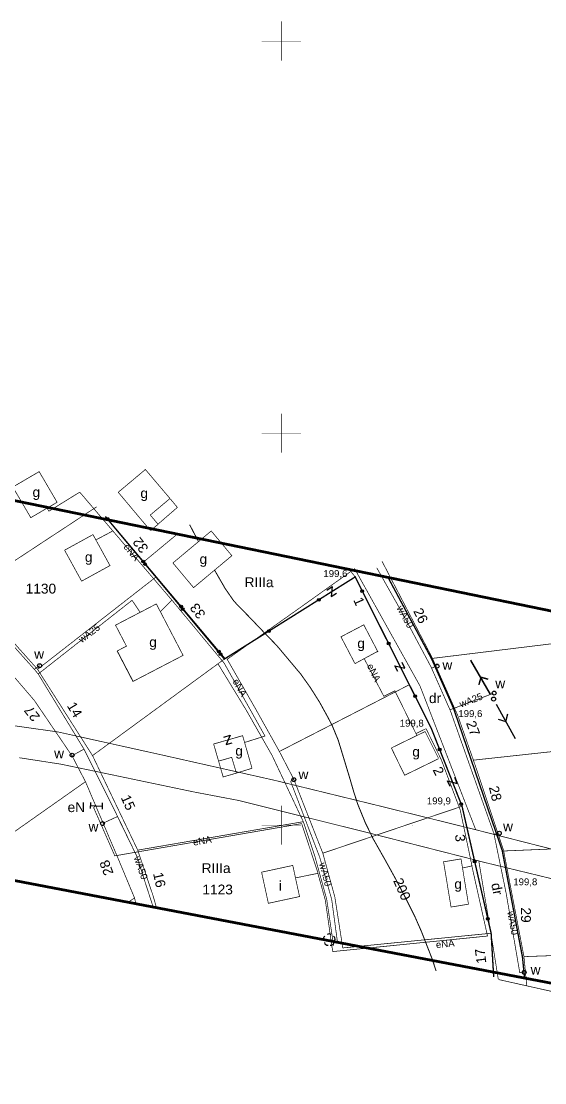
# Model space of a CAD drawing. Extents: x 7572697 to 7573818, y 5546684 to 5547005.
# Drawn here: x 7573516.8 to 7573583.6, y 5546767.2 to 5546902.5 of the extents above; entities that cross this region are included whole.
import ezdxf
from ezdxf.enums import TextEntityAlignment as Align

# ---------------------------------------------------------------- set-up
doc = ezdxf.new("R2010")
doc.units = 0
doc.header["$MEASUREMENT"] = 0
for name, pattern in [('1', [2, 1, -1]), ('2', [1, 0.5, -0.5]), ('901', [0])]:
    doc.linetypes.add(name, pattern=pattern)
doc.styles.add('STYL_ARIAL', font='Arial', dxfattribs={"oblique": 0.1})

# ---------------------------------------------------------------- blocks, each defined once
blk = doc.blocks.new('688')
at = {"color": 0}
for p, q in [((-0.75, 0.4), (-0.75, -0.4)), ((-0.75, 0), (0.75, 0)), ((0.75, 0.4), (0.75, -0.4))]:
    blk.add_line(p, q, dxfattribs=at)
blk = doc.blocks.new('516')
at = {"color": 0}
for p, q in [((0.75, 0), (5.75, 0)), ((3.25, 0), (2.55, 0.7)), ((2.55, -0.7), (3.25, 0))]:
    blk.add_line(p, q, dxfattribs=at)
blk = doc.blocks.new('510')
at = {"color": 0}
blk.add_circle((0, 0), 0.25, dxfattribs=at)
blk.add_circle((0, 0), 0.25, dxfattribs=at)
blk = doc.blocks.new('926')
at = {"color": 0}
for centre, radius, start, end in [((-0.35, 0.1), 0.4, 119.84816, 203.51949), ((0, 0.35), 0.4, 50.114, 129.886), ((0.35, 0.1), 0.4, 336.88451, 60.15184), ((-0.2, -0.3), 0.4, 187.477, 278.47884), ((0.2, -0.275), 0.425, 262.64593, 349.62892)]:
    blk.add_arc(centre, radius, start, end, dxfattribs=at)
blk = doc.blocks.new('991')
at = {"color": 0}
for p, q in [((-0.4, 0.5), (0.4, 0.5)), ((0.4, 0.5), (-0.4, -0.5)), ((-0.4, -0.5), (0.4, -0.5))]:
    blk.add_line(p, q, dxfattribs=at)
blk = doc.blocks.new('202')
at = {"color": 0}
blk.add_circle((0, 0), 0.25, dxfattribs=at)
blk.add_circle((0, 0), 0.25, dxfattribs=at)

msp = doc.modelspace()

# ---------------------------------------------------------------- linework, layer by layer
at = {"color": 1}
for points, const_width in [([(7573550, 5546897.5), (7573550, 5546902.5)], 0.065), ([(7573550, 5546897.5), (7573550, 5546902.5)], 0.065), ([(7573550, 5546897.5), (7573550, 5546902.5)], 0.065), ([(7573550, 5546897.5), (7573550, 5546902.5)], 0.065), ([(7573547.5, 5546900), (7573552.5, 5546900)], 0.065), ([(7573547.5, 5546900), (7573552.5, 5546900)], 0.065), ([(7573547.5, 5546900), (7573552.5, 5546900)], 0.065), ([(7573547.5, 5546900), (7573552.5, 5546900)], 0.065), ([(7573550, 5546847.5), (7573550, 5546852.5)], 0.065), ([(7573550, 5546847.5), (7573550, 5546852.5)], 0.065), ([(7573550, 5546847.5), (7573550, 5546852.5)], 0.065), ([(7573547.5, 5546850), (7573552.5, 5546850)], 0.065), ([(7573547.5, 5546850), (7573552.5, 5546850)], 0.065), ([(7573547.5, 5546850), (7573552.5, 5546850)], 0.065), ([(7573520.11, 5546840.43), (7573520.361, 5546840.0476), (7573524.2896, 5546842.4742)], 0.09), ([(7573524.2896, 5546842.4742), (7573536.0378, 5546828.712), (7573542.7142, 5546820.6577)], 0.09), ([(7573526.38, 5546836.4), (7573528.4522, 5546837.4958)], 0.09), ([(7573534.56, 5546827.24), (7573536.0378, 5546828.712)], 0.09), ([(7573560.6018, 5546821.1778), (7573563.0782, 5546816.4315), (7573564.4814, 5546817.1331), (7573567.288, 5546811.4375)], 0.09), ([(7573545.31, 5546810.55), (7573547.9146, 5546811.3714), (7573542.7142, 5546820.6577)], 0.09), ([(7573567.1641, 5546811.6851), (7573568.4183, 5546812.2956)], 0.09), ([(7573568.4515, 5546812.3204), (7573570.375, 5546808.3998)], 0.09), ([(7573570.3666, 5546808.4329), (7573572.8101, 5546801.953), (7573574.3125, 5546794.813), (7573573.0743, 5546794.5321)], 0.09), ([(7573551.85, 5546793.29), (7573554.6833, 5546793.8636), (7573552.5948, 5546800.2029), (7573528.7641, 5546796.0923), (7573526.0649, 5546802.2336), (7573526.3125, 5546802.4813)], 0.09), ([(7573550, 5546797.5), (7573550, 5546802.5)], 0.065), ([(7573550, 5546797.5), (7573550, 5546802.5)], 0.065), ([(7573550, 5546797.5), (7573550, 5546802.5)], 0.065), ([(7573547.5, 5546800), (7573552.5, 5546800)], 0.065), ([(7573547.5, 5546800), (7573552.5, 5546800)], 0.065), ([(7573547.5, 5546800), (7573552.5, 5546800)], 0.065), ([(7573566.6854, 5546800.0215), (7573566.7267, 5546800.0009)], 0.065), ([(7573554.6585, 5546793.8636), (7573555.6078, 5546790.438), (7573556.4745, 5546784.3296)], 0.09), ([(7573574.2794, 5546794.8792), (7573576.2936, 5546785.865), (7573556.5653, 5546783.8839), (7573556.4827, 5546784.3791)], 0.09)]:
    msp.add_lwpolyline(points, dxfattribs=dict(at, const_width=const_width))
at = {"color": 6, "const_width": 0.35}
for points in [[(7573792.5736, 5546784.4967), (7573422.4326, 5546860.6425)], [(7573349.4716, 5546824.7787), (7573649.9357, 5546767.3274), (7573817.4093, 5546770.1055), (7573792.5736, 5546784.4967)]]:
    msp.add_lwpolyline(points, dxfattribs=at)
at = {"color": 0}
for points, const_width in [([(7573533.252, 5546837.632), (7573529.199, 5546842.456), (7573532.6872, 5546845.3868)], 0.09), ([(7573532.6372, 5546845.3906), (7573535.7791, 5546841.6864)], 0.09), ([(7573518.036, 5546839.214), (7573521.403, 5546841.185), (7573519.1147, 5546845.094), (7573515.7579, 5546843.129), (7573518.0497, 5546839.2139)], 0.09), ([(7573533.271, 5546837.5713), (7573533.2915, 5546837.547), (7573534.2787, 5546838.3764), (7573533.2876, 5546839.556), (7573535.7887, 5546841.6573)], 0.09), ([(7573541.071, 5546837.535), (7573536.175, 5546833.446), (7573538.8074, 5546830.2941), (7573543.6891, 5546834.3712), (7573541.0513, 5546837.5295)], 0.09), ([(7573522.361, 5546835.066), (7573524.529, 5546831.123), (7573528.1468, 5546833.1122), (7573525.9765, 5546837.0594), (7573522.3586, 5546835.0702)], 0.09), ([(7573574.787, 5546799.423), (7573567.684, 5546817.7563), (7573559.3469, 5546832.7052), (7573552.1325, 5546827.5627), (7573543.0732, 5546821.1448)], 0.09), ([(7573558.4395, 5546832.282), (7573558.4387, 5546832.2831), (7573558.4379, 5546832.2843), (7573558.4372, 5546832.2855), (7573558.4365, 5546832.2867), (7573558.4359, 5546832.2879), (7573558.4353, 5546832.2892), (7573558.4347, 5546832.2905), (7573558.4342, 5546832.2918), (7573558.4337, 5546832.2931), (7573558.4333, 5546832.2944), (7573558.433, 5546832.2958), (7573558.4326, 5546832.2971), (7573558.4324, 5546832.2985), (7573558.4322, 5546832.2999), (7573558.432, 5546832.3013), (7573558.4319, 5546832.3027), (7573558.4318, 5546832.304), (7573558.4317, 5546832.3054), (7573558.4318, 5546832.3068), (7573558.4318, 5546832.3082), (7573558.4319, 5546832.3096), (7573558.4321, 5546832.311), (7573558.4323, 5546832.3124), (7573558.4326, 5546832.3138), (7573558.4329, 5546832.3151), (7573558.4333, 5546832.3165), (7573558.4337, 5546832.3178), (7573558.4341, 5546832.3191), (7573558.4346, 5546832.3204), (7573558.4351, 5546832.3217), (7573558.4357, 5546832.323), (7573558.4364, 5546832.3242), (7573558.437, 5546832.3255), (7573558.4377, 5546832.3267), (7573558.4385, 5546832.3278), (7573558.4393, 5546832.329), (7573558.4401, 5546832.3301), (7573558.441, 5546832.3312), (7573558.4419, 5546832.3322), (7573558.4429, 5546832.3333), (7573558.4438, 5546832.3343), (7573558.4449, 5546832.3352), (7573558.4459, 5546832.3361), (7573558.447, 5546832.337), (7573558.4481, 5546832.3379), (7573558.4492, 5546832.3387), (7573558.4504, 5546832.3394), (7573558.4516, 5546832.3402), (7573558.4528, 5546832.3408), (7573558.4541, 5546832.3415), (7573558.4553, 5546832.3421), (7573558.4566, 5546832.3426), (7573558.4579, 5546832.3431), (7573558.4592, 5546832.3436), (7573558.4606, 5546832.344), (7573558.4619, 5546832.3444), (7573558.4633, 5546832.3447), (7573558.4646, 5546832.345), (7573558.466, 5546832.3452), (7573558.4674, 5546832.3454), (7573558.4688, 5546832.3455), (7573558.4702, 5546832.3456), (7573558.4716, 5546832.3456), (7573558.473, 5546832.3456), (7573558.4744, 5546832.3455), (7573558.4758, 5546832.3454), (7573558.4772, 5546832.3452), (7573558.4785, 5546832.345), (7573558.4799, 5546832.3448), (7573558.4813, 5546832.3444), (7573558.4826, 5546832.3441), (7573558.484, 5546832.3437), (7573558.4853, 5546832.3432), (7573558.4866, 5546832.3427), (7573558.4879, 5546832.3422), (7573558.4891, 5546832.3416), (7573558.4904, 5546832.341), (7573558.4916, 5546832.3403), (7573558.4928, 5546832.3396), (7573558.494, 5546832.3388), (7573558.4951, 5546832.338), (7573558.4962, 5546832.3372), (7573558.4973, 5546832.3363), (7573558.4984, 5546832.3354), (7573558.4994, 5546832.3345), (7573558.5004, 5546832.3335), (7573558.5014, 5546832.3325), (7573558.5023, 5546832.3314), (7573558.5032, 5546832.3303), (7573558.504, 5546832.3292), (7573558.5048, 5546832.3281), (7573558.5056, 5546832.3269), (7573558.5063, 5546832.3257), (7573558.507, 5546832.3245), (7573558.5076, 5546832.3233), (7573558.5082, 5546832.322), (7573558.5088, 5546832.3207), (7573558.5093, 5546832.3194), (7573558.5097, 5546832.3181), (7573558.5102, 5546832.3168), (7573558.5105, 5546832.3154), (7573558.5108, 5546832.3141), (7573558.5111, 5546832.3127), (7573558.5113, 5546832.3113), (7573558.5115, 5546832.3099), (7573558.5116, 5546832.3085), (7573558.5117, 5546832.3071), (7573558.5117, 5546832.3057), (7573558.5117, 5546832.3043), (7573558.5117, 5546832.303), (7573558.5115, 5546832.3016), (7573558.5114, 5546832.3002), (7573558.5112, 5546832.2988), (7573558.5109, 5546832.2974), (7573558.5106, 5546832.2961), (7573558.5102, 5546832.2947), (7573558.5098, 5546832.2934), (7573558.5094, 5546832.2921), (7573558.5089, 5546832.2908), (7573558.5083, 5546832.2895), (7573558.5078, 5546832.2882), (7573558.5071, 5546832.2869), (7573558.5065, 5546832.2857), (7573558.5057, 5546832.2845), (7573558.505, 5546832.2834), (7573558.5042, 5546832.2822), (7573558.5034, 5546832.2811), (7573558.5025, 5546832.28), (7573558.5016, 5546832.2789), (7573558.5006, 5546832.2779), (7573558.4996, 5546832.2769), (7573558.4986, 5546832.276), (7573558.4976, 5546832.275), (7573558.4965, 5546832.2742), (7573558.4954, 5546832.2733), (7573558.4942, 5546832.2725), (7573558.4931, 5546832.2718), (7573558.4919, 5546832.271), (7573558.4907, 5546832.2703), (7573558.4894, 5546832.2697), (7573558.4882, 5546832.2691), (7573558.4869, 5546832.2686), (7573558.4856, 5546832.2681), (7573558.4842, 5546832.2676), (7573558.4829, 5546832.2672), (7573558.4816, 5546832.2668), (7573558.4802, 5546832.2665), (7573558.4788, 5546832.2662), (7573558.4775, 5546832.266), (7573558.4761, 5546832.2658), (7573558.4747, 5546832.2657), (7573558.4733, 5546832.2656), (7573558.4719, 5546832.2656), (7573558.4705, 5546832.2656), (7573558.4691, 5546832.2657), (7573558.4677, 5546832.2658), (7573558.4663, 5546832.266), (7573558.4649, 5546832.2662), (7573558.4636, 5546832.2664), (7573558.4622, 5546832.2667), (7573558.4609, 5546832.2671), (7573558.4595, 5546832.2675), (7573558.4582, 5546832.268), (7573558.4569, 5546832.2684), (7573558.4556, 5546832.269), (7573558.4543, 5546832.2696), (7573558.4531, 5546832.2702), (7573558.4519, 5546832.2709), (7573558.4507, 5546832.2716), (7573558.4495, 5546832.2723), (7573558.4484, 5546832.2731), (7573558.4472, 5546832.274), (7573558.4461, 5546832.2749), (7573558.4451, 5546832.2758), (7573558.4441, 5546832.2767), (7573558.4431, 5546832.2777), (7573558.4421, 5546832.2787), (7573558.4412, 5546832.2798), (7573558.4395, 5546832.282)], 0.175), ([(7573531.1, 5546818.342), (7573529.078, 5546822.228), (7573530.2462, 5546822.8358), (7573528.8532, 5546825.513), (7573534.0552, 5546828.2198), (7573537.4699, 5546821.6571), (7573531.0754, 5546818.3299), (7573529.0478, 5546822.2266)], 0.09), ([(7573559.39, 5546820.609), (7573557.602, 5546824.027), (7573560.5151, 5546825.5509), (7573562.3393, 5546822.0636)], 0.09), ([(7573559.39, 5546820.609), (7573562.351, 5546822.206)], 0.09), ([(7573576.6574, 5546816.6766), (7573574.1769, 5546821.0092)], 0.09), ([(7573545.752, 5546814.301), (7573541.9389, 5546820.5558)], 0.09), ([(7573576.3598, 5546818.5948), (7573575.4007, 5546818.8594), (7573575.1692, 5546817.8672)], 0.09), ([(7573566.23, 5546817.868), (7573549.751, 5546809.404)], 0.09), ([(7573566.2328, 5546817.8738), (7573566.332, 5546817.9234)], 0.09), ([(7573571.8671, 5546814.3167), (7573571.8663, 5546814.3179), (7573571.8655, 5546814.319), (7573571.8648, 5546814.3202), (7573571.8641, 5546814.3215), (7573571.8635, 5546814.3227), (7573571.8629, 5546814.324), (7573571.8623, 5546814.3252), (7573571.8618, 5546814.3265), (7573571.8614, 5546814.3279), (7573571.8609, 5546814.3292), (7573571.8606, 5546814.3305), (7573571.8603, 5546814.3319), (7573571.86, 5546814.3333), (7573571.8598, 5546814.3347), (7573571.8596, 5546814.336), (7573571.8595, 5546814.3374), (7573571.8594, 5546814.3388), (7573571.8594, 5546814.3402), (7573571.8594, 5546814.3416), (7573571.8594, 5546814.343), (7573571.8596, 5546814.3444), (7573571.8597, 5546814.3458), (7573571.8599, 5546814.3472), (7573571.8602, 5546814.3485), (7573571.8605, 5546814.3499), (7573571.8609, 5546814.3512), (7573571.8613, 5546814.3526), (7573571.8617, 5546814.3539), (7573571.8622, 5546814.3552), (7573571.8628, 5546814.3565), (7573571.8633, 5546814.3578), (7573571.864, 5546814.359), (7573571.8646, 5546814.3602), (7573571.8654, 5546814.3614), (7573571.8661, 5546814.3626), (7573571.8669, 5546814.3638), (7573571.8677, 5546814.3649), (7573571.8686, 5546814.366), (7573571.8695, 5546814.367), (7573571.8705, 5546814.368), (7573571.8715, 5546814.369), (7573571.8725, 5546814.37), (7573571.8735, 5546814.3709), (7573571.8746, 5546814.3718), (7573571.8757, 5546814.3726), (7573571.8769, 5546814.3734), (7573571.878, 5546814.3742), (7573571.8792, 5546814.3749), (7573571.8804, 5546814.3756), (7573571.8817, 5546814.3763), (7573571.8829, 5546814.3769), (7573571.8842, 5546814.3774), (7573571.8855, 5546814.3779), (7573571.8869, 5546814.3784), (7573571.8882, 5546814.3788), (7573571.8895, 5546814.3791), (7573571.8909, 5546814.3795), (7573571.8923, 5546814.3797), (7573571.8936, 5546814.38), (7573571.895, 5546814.3801), (7573571.8964, 5546814.3803), (7573571.8978, 5546814.3803), (7573571.8992, 5546814.3804), (7573571.9006, 5546814.3804), (7573571.902, 5546814.3803), (7573571.9034, 5546814.3802), (7573571.9048, 5546814.38), (7573571.9062, 5546814.3798), (7573571.9075, 5546814.3795), (7573571.9089, 5546814.3792), (7573571.9102, 5546814.3789), (7573571.9116, 5546814.3785), (7573571.9129, 5546814.378), (7573571.9142, 5546814.3775), (7573571.9155, 5546814.377), (7573571.9168, 5546814.3764), (7573571.918, 5546814.3758), (7573571.9192, 5546814.3751), (7573571.9204, 5546814.3744), (7573571.9216, 5546814.3736), (7573571.9227, 5546814.3728), (7573571.9239, 5546814.372), (7573571.925, 5546814.3711), (7573571.926, 5546814.3702), (7573571.927, 5546814.3693), (7573571.928, 5546814.3683), (7573571.929, 5546814.3672), (7573571.9299, 5546814.3662), (7573571.9308, 5546814.3651), (7573571.9316, 5546814.364), (7573571.9324, 5546814.3629), (7573571.9332, 5546814.3617), (7573571.9339, 5546814.3605), (7573571.9346, 5546814.3593), (7573571.9352, 5546814.358), (7573571.9358, 5546814.3568), (7573571.9364, 5546814.3555), (7573571.9369, 5546814.3542), (7573571.9374, 5546814.3529), (7573571.9378, 5546814.3515), (7573571.9381, 5546814.3502), (7573571.9385, 5546814.3488), (7573571.9387, 5546814.3475), (7573571.9389, 5546814.3461), (7573571.9391, 5546814.3447), (7573571.9392, 5546814.3433), (7573571.9393, 5546814.3419), (7573571.9394, 5546814.3405), (7573571.9393, 5546814.3391), (7573571.9393, 5546814.3377), (7573571.9392, 5546814.3363), (7573571.939, 5546814.335), (7573571.9388, 5546814.3336), (7573571.9385, 5546814.3322), (7573571.9382, 5546814.3308), (7573571.9378, 5546814.3295), (7573571.9374, 5546814.3282), (7573571.937, 5546814.3268), (7573571.9365, 5546814.3255), (7573571.936, 5546814.3242), (7573571.9354, 5546814.323), (7573571.9347, 5546814.3217), (7573571.9341, 5546814.3205), (7573571.9334, 5546814.3193), (7573571.9326, 5546814.3181), (7573571.9318, 5546814.317), (7573571.931, 5546814.3159), (7573571.9301, 5546814.3148), (7573571.9292, 5546814.3137), (7573571.9282, 5546814.3127), (7573571.9273, 5546814.3117), (7573571.9262, 5546814.3107), (7573571.9252, 5546814.3098), (7573571.9241, 5546814.3089), (7573571.923, 5546814.3081), (7573571.9219, 5546814.3073), (7573571.9207, 5546814.3065), (7573571.9195, 5546814.3058), (7573571.9183, 5546814.3051), (7573571.917, 5546814.3045), (7573571.9158, 5546814.3039), (7573571.9145, 5546814.3033), (7573571.9132, 5546814.3028), (7573571.9119, 5546814.3024), (7573571.9105, 5546814.302), (7573571.9092, 5546814.3016), (7573571.9078, 5546814.3013), (7573571.9065, 5546814.301), (7573571.9051, 5546814.3008), (7573571.9037, 5546814.3006), (7573571.9023, 5546814.3005), (7573571.9009, 5546814.3004), (7573571.8995, 5546814.3004), (7573571.8981, 5546814.3004), (7573571.8967, 5546814.3005), (7573571.8953, 5546814.3006), (7573571.8939, 5546814.3007), (7573571.8926, 5546814.301), (7573571.8912, 5546814.3012), (7573571.8898, 5546814.3015), (7573571.8885, 5546814.3019), (7573571.8871, 5546814.3023), (7573571.8858, 5546814.3027), (7573571.8845, 5546814.3032), (7573571.8832, 5546814.3038), (7573571.882, 5546814.3044), (7573571.8807, 5546814.305), (7573571.8795, 5546814.3057), (7573571.8783, 5546814.3064), (7573571.8771, 5546814.3071), (7573571.876, 5546814.3079), (7573571.8749, 5546814.3088), (7573571.8738, 5546814.3096), (7573571.8727, 5546814.3105), (7573571.8717, 5546814.3115), (7573571.8707, 5546814.3125), (7573571.8697, 5546814.3135), (7573571.8688, 5546814.3145), (7573571.8671, 5546814.3167)], 0.175), ([(7573626.6955, 5546786.257), (7573613.9629, 5546789.4556), (7573599.9715, 5546793.0381), (7573587.0491, 5546796.2986), (7573577.6967, 5546798.68), (7573574.787, 5546799.423), (7573562.4341, 5546802.4771), (7573549.1691, 5546805.717), (7573534.5338, 5546809.0106), (7573521.5412, 5546811.8873), (7573509.795, 5546813.5588)], 0.09), ([(7573568.4936, 5546812.8615), (7573568.4928, 5546812.8627), (7573568.4921, 5546812.8638), (7573568.4914, 5546812.865), (7573568.4907, 5546812.8662), (7573568.49, 5546812.8675), (7573568.4894, 5546812.8688), (7573568.4889, 5546812.87), (7573568.4884, 5546812.8713), (7573568.4879, 5546812.8727), (7573568.4875, 5546812.874), (7573568.4871, 5546812.8753), (7573568.4868, 5546812.8767), (7573568.4866, 5546812.8781), (7573568.4863, 5546812.8794), (7573568.4862, 5546812.8808), (7573568.486, 5546812.8822), (7573568.4859, 5546812.8836), (7573568.4859, 5546812.885), (7573568.4859, 5546812.8864), (7573568.486, 5546812.8878), (7573568.4861, 5546812.8892), (7573568.4863, 5546812.8906), (7573568.4865, 5546812.892), (7573568.4868, 5546812.8933), (7573568.4871, 5546812.8947), (7573568.4874, 5546812.896), (7573568.4878, 5546812.8974), (7573568.4883, 5546812.8987), (7573568.4888, 5546812.9), (7573568.4893, 5546812.9013), (7573568.4899, 5546812.9026), (7573568.4905, 5546812.9038), (7573568.4912, 5546812.905), (7573568.4919, 5546812.9062), (7573568.4927, 5546812.9074), (7573568.4935, 5546812.9085), (7573568.4943, 5546812.9097), (7573568.4952, 5546812.9108), (7573568.4961, 5546812.9118), (7573568.497, 5546812.9128), (7573568.498, 5546812.9138), (7573568.499, 5546812.9148), (7573568.5001, 5546812.9157), (7573568.5012, 5546812.9166), (7573568.5023, 5546812.9174), (7573568.5034, 5546812.9182), (7573568.5046, 5546812.919), (7573568.5058, 5546812.9197), (7573568.507, 5546812.9204), (7573568.5082, 5546812.921), (7573568.5095, 5546812.9216), (7573568.5108, 5546812.9222), (7573568.5121, 5546812.9227), (7573568.5134, 5546812.9232), (7573568.5147, 5546812.9236), (7573568.5161, 5546812.9239), (7573568.5175, 5546812.9243), (7573568.5188, 5546812.9245), (7573568.5202, 5546812.9248), (7573568.5216, 5546812.9249), (7573568.523, 5546812.9251), (7573568.5244, 5546812.9251), (7573568.5258, 5546812.9252), (7573568.5272, 5546812.9251), (7573568.5286, 5546812.9251), (7573568.5299, 5546812.925), (7573568.5313, 5546812.9248), (7573568.5327, 5546812.9246), (7573568.5341, 5546812.9243), (7573568.5354, 5546812.924), (7573568.5368, 5546812.9237), (7573568.5381, 5546812.9233), (7573568.5395, 5546812.9228), (7573568.5408, 5546812.9223), (7573568.542, 5546812.9218), (7573568.5433, 5546812.9212), (7573568.5446, 5546812.9206), (7573568.5458, 5546812.9199), (7573568.547, 5546812.9192), (7573568.5482, 5546812.9184), (7573568.5493, 5546812.9176), (7573568.5504, 5546812.9168), (7573568.5515, 5546812.9159), (7573568.5526, 5546812.915), (7573568.5536, 5546812.914), (7573568.5546, 5546812.9131), (7573568.5555, 5546812.912), (7573568.5565, 5546812.911), (7573568.5573, 5546812.9099), (7573568.5582, 5546812.9088), (7573568.559, 5546812.9077), (7573568.5598, 5546812.9065), (7573568.5605, 5546812.9053), (7573568.5612, 5546812.9041), (7573568.5618, 5546812.9028), (7573568.5624, 5546812.9016), (7573568.5629, 5546812.9003), (7573568.5635, 5546812.899), (7573568.5639, 5546812.8977), (7573568.5643, 5546812.8963), (7573568.5647, 5546812.895), (7573568.565, 5546812.8936), (7573568.5653, 5546812.8923), (7573568.5655, 5546812.8909), (7573568.5657, 5546812.8895), (7573568.5658, 5546812.8881), (7573568.5659, 5546812.8867), (7573568.5659, 5546812.8853), (7573568.5659, 5546812.8839), (7573568.5658, 5546812.8825), (7573568.5657, 5546812.8811), (7573568.5655, 5546812.8797), (7573568.5653, 5546812.8784), (7573568.5651, 5546812.877), (7573568.5648, 5546812.8756), (7573568.5644, 5546812.8743), (7573568.564, 5546812.8729), (7573568.5636, 5546812.8716), (7573568.5631, 5546812.8703), (7573568.5625, 5546812.869), (7573568.5619, 5546812.8678), (7573568.5613, 5546812.8665), (7573568.5606, 5546812.8653), (7573568.5599, 5546812.8641), (7573568.5592, 5546812.8629), (7573568.5584, 5546812.8618), (7573568.5575, 5546812.8607), (7573568.5567, 5546812.8596), (7573568.5557, 5546812.8585), (7573568.5548, 5546812.8575), (7573568.5538, 5546812.8565), (7573568.5528, 5546812.8555), (7573568.5517, 5546812.8546), (7573568.5507, 5546812.8537), (7573568.5496, 5546812.8529), (7573568.5484, 5546812.8521), (7573568.5472, 5546812.8513), (7573568.546, 5546812.8506), (7573568.5448, 5546812.8499), (7573568.5436, 5546812.8493), (7573568.5423, 5546812.8487), (7573568.541, 5546812.8481), (7573568.5397, 5546812.8476), (7573568.5384, 5546812.8472), (7573568.5371, 5546812.8468), (7573568.5357, 5546812.8464), (7573568.5344, 5546812.8461), (7573568.533, 5546812.8458), (7573568.5316, 5546812.8456), (7573568.5303, 5546812.8454), (7573568.5289, 5546812.8453), (7573568.5275, 5546812.8452), (7573568.5261, 5546812.8452), (7573568.5247, 5546812.8452), (7573568.5233, 5546812.8452), (7573568.5219, 5546812.8454), (7573568.5205, 5546812.8455), (7573568.5191, 5546812.8457), (7573568.5177, 5546812.846), (7573568.5164, 5546812.8463), (7573568.515, 5546812.8467), (7573568.5137, 5546812.8471), (7573568.5124, 5546812.8475), (7573568.5111, 5546812.848), (7573568.5098, 5546812.8486), (7573568.5085, 5546812.8491), (7573568.5073, 5546812.8498), (7573568.506, 5546812.8504), (7573568.5048, 5546812.8512), (7573568.5037, 5546812.8519), (7573568.5025, 5546812.8527), (7573568.5014, 5546812.8535), (7573568.5003, 5546812.8544), (7573568.4993, 5546812.8553), (7573568.4982, 5546812.8563), (7573568.4972, 5546812.8573), (7573568.4963, 5546812.8583), (7573568.4954, 5546812.8593), (7573568.4936, 5546812.8615)], 0.175), ([(7573568.3339, 5546811.9489), (7573564.0192, 5546809.8443)], 0.09), ([(7573568.3339, 5546811.949), (7573570.057, 5546808.501)], 0.09), ([(7573545.063, 5546811.418), (7573541.367, 5546810.3546), (7573541.995, 5546808.1719), (7573543.6727, 5546808.6546), (7573544.2661, 5546806.6539)], 0.09), ([(7573546.259, 5546807.261), (7573545.063, 5546811.418), (7573541.367, 5546810.3546)], 0.09), ([(7573564.027, 5546809.85), (7573565.724, 5546806.371), (7573570.0301, 5546808.4714)], 0.09), ([(7573564.0356, 5546809.8938), (7573565.7278, 5546806.3444)], 0.065), ([(7573516.5679, 5546808.6061), (7573521.8631, 5546807.7889), (7573528.4048, 5546806.4269), (7573538.8509, 5546804.2395), (7573544.5589, 5546803.154), (7573561.2743, 5546798.9855), (7573575.1749, 5546795.4484)], 0.09), ([(7573544.253, 5546806.6374), (7573546.259, 5546807.261)], 0.09), ([(7573555.287, 5546796.431), (7573572.9794, 5546802.3946)], 0.09), ([(7573570.679, 5546795.39), (7573571.638, 5546789.562), (7573573.8637, 5546789.9283), (7573572.9141, 5546795.699), (7573570.6393, 5546795.3247)], 0.09), ([(7573577.6761, 5546780.2973), (7573576.7268, 5546786.2199), (7573575.1791, 5546795.432), (7573612.5184, 5546786.3768), (7573618.8331, 5546784.8373), (7573626.6955, 5546783.0419)], 0.09), ([(7573547.4831, 5546794.0069), (7573548.343, 5546790.0382), (7573552.3186, 5546790.8996), (7573551.4587, 5546794.8683), (7573547.49, 5546794.0084)], 0.09), ([(7573531.2707, 5546790.7393), (7573531.4691, 5546789.9125)], 0.09), ([(7573533.633, 5546791.034), (7573534.0687, 5546789.5024)], 0.09), ([(7573557.834, 5546784.346), (7573576.7268, 5546786.2199)], 0.09), ([(7573580.941, 5546783.238), (7573602.325, 5546784.01)], 0.065), ([(7573577.7689, 5546780.3029), (7573624.4679, 5546769.8519)], 0.09)]:
    msp.add_lwpolyline(points, dxfattribs=dict(at, const_width=const_width))
at = {"color": 3}
for points, const_width in [([(7573499.39, 5546841.733), (7573508.613, 5546831.415), (7573518.909, 5546819.881)], 0.09), ([(7573497.578, 5546839.957), (7573507.951, 5546828.23), (7573518.5, 5546815.911), (7573523.327, 5546808.81), (7573525.02, 5546805.55), (7573529.06, 5546796.051), (7573531.275, 5546790.727)], 0.09), ([(7573526.44, 5546840.606), (7573510.0375, 5546829.8193)], 0.09), ([(7573532.392, 5546833.535), (7573536.7336, 5546837.1284)], 0.09), ([(7573562.8388, 5546833.6586), (7573569.2773, 5546821.2768)], 0.09), ([(7573559.413, 5546831.661), (7573558.6702, 5546832.6155)], 0.09), ([(7573518.909, 5546819.881), (7573533.9711, 5546831.6244)], 0.09), ([(7573525.02, 5546805.55), (7573523.327, 5546808.81), (7573518.5, 5546815.911), (7573507.951, 5546828.23)], 0.09), ([(7573591.6635, 5546824.0173), (7573569.296, 5546821.277)], 0.09), ([(7573525.92, 5546808.876), (7573542.8034, 5546821.2384)], 0.09), ([(7573556.821, 5546790.854), (7573555.287, 5546796.431), (7573551.588, 5546805.853), (7573549.751, 5546809.404), (7573546.771, 5546814.733), (7573543.059, 5546821.221)], 0.09), ([(7573569.2773, 5546821.2562), (7573572.4966, 5546813.9922), (7573574.8078, 5546807.3886)], 0.09), ([(7573533.633, 5546791.034), (7573531.683, 5546796.821), (7573525.92, 5546808.876), (7573518.909, 5546819.881)], 0.09), ([(7573545.4699, 5546814.7646), (7573548.809, 5546808.919), (7573552.801, 5546800.449), (7573554.269, 5546796.061), (7573555.784, 5546790.551), (7573556.67, 5546784.614)], 0.09), ([(7573597.485, 5546810.793), (7573574.4907, 5546808.2946)], 0.09), ([(7573574.8079, 5546807.3886), (7573578.3573, 5546796.7403)], 0.09), ([(7573525.02, 5546805.55), (7573507.143, 5546792.962)], 0.09), ([(7573552.801, 5546800.449), (7573531.683, 5546796.821)], 0.09), ([(7573578.354, 5546796.712), (7573600.449, 5546797.64)], 0.09), ([(7573580.941, 5546783.238), (7573578.354, 5546796.712)], 0.09), ([(7573531.4559, 5546789.8682), (7573531.275, 5546790.727), (7573529.06, 5546796.051)], 0.065), ([(7573531.275, 5546790.727), (7573530.3257, 5546790.0784)], 0.09), ([(7573556.821, 5546790.854), (7573557.834, 5546784.346)], 0.09), ([(7573602.196, 5546784.0118), (7573580.941, 5546783.238)], 0.09), ([(7573580.941, 5546783.238), (7573581.2997, 5546779.5127)], 0.09)]:
    msp.add_lwpolyline(points, dxfattribs=dict(at, const_width=const_width))
at = {"color": 0, "linetype": '2'}
for points, const_width in [([(7573534.2578, 5546838.3791), (7573536.7383, 5546840.5288), (7573535.8122, 5546841.6533)], 0.09), ([(7573563.6179, 5546831.578), (7573569.1742, 5546821.1931), (7573571.9523, 5546814.9225), (7573578.17, 5546796.772), (7573580.7497, 5546783.1724), (7573581.0143, 5546780.5266)], 0.175), ([(7573541.995, 5546808.1719), (7573542.5753, 5546806.1547), (7573544.253, 5546806.6374)], 0.09)]:
    msp.add_lwpolyline(points, dxfattribs=dict(at, const_width=const_width))
at = {"color": 3, "linetype": '901', "const_width": 0.175}
msp.add_lwpolyline([(7573577.0818, 5546780.6275), (7573576.7516, 5546786.2282), (7573573.0371, 5546802.4442), (7573569.1162, 5546812.3702), (7573566.3303, 5546817.9008), (7573559.413, 5546831.661), (7573542.7348, 5546821.1902), (7573527.5547, 5546839.3708)], dxfattribs=at)
at = {"color": 0, "linetype": '901', "const_width": 0.175}
msp.add_lwpolyline([(7573527.5547, 5546839.3708), (7573542.8034, 5546821.2384)], dxfattribs=at)
at = {"color": 5, "const_width": 0.09}
for points in [[(7573502.1468, 5546838.1726), (7573518.4782, 5546819.9031), (7573519.0074, 5546819.2615), (7573524.8282, 5546809.7034), (7573529.1277, 5546801.0912), (7573531.5354, 5546796.1105), (7573533.6851, 5546789.4628)], [(7573562.1617, 5546832.8331), (7573565.381, 5546827.1375), (7573569.0955, 5546820.1707), (7573571.5719, 5546814.5576), (7573577.1024, 5546798.9566), (7573578.6708, 5546791.3129), (7573580.4042, 5546781.2011), (7573580.9408, 5546781.2837)], [(7573518.999, 5546819.2875), (7573530.9598, 5546828.6811), (7573531.9949, 5546827.1478)], [(7573519.1806, 5546820.3523), (7573518.5202, 5546819.8983)], [(7573569.8799, 5546820.3606), (7573569.1783, 5546820.0304)], [(7573577.0365, 5546816.8194), (7573571.5059, 5546814.7145)], [(7573523.3656, 5546808.895), (7573524.8513, 5546809.7164)], [(7573551.1751, 5546805.6097), (7573551.588, 5546805.853)], [(7573557.1596, 5546785.0725), (7573556.4167, 5546790.5617), (7573554.8896, 5546795.9271), (7573551.1751, 5546805.6097)], [(7573527.2453, 5546800.2443), (7573529.0813, 5546801.0998)], [(7573529.0941, 5546801.1235), (7573531.5499, 5546796.08)], [(7573577.8042, 5546799.0061), (7573577.1026, 5546798.841)]]:
    msp.add_lwpolyline(points, dxfattribs=at)
at = {"color": 29, "const_width": 0.125}
for points in [[(7573538.2993, 5546838.3328), (7573539.4238, 5546836.183)], [(7573541.4743, 5546832.545), (7573542.8303, 5546830.1968), (7573543.8556, 5546828.7085), (7573544.2987, 5546828.1992), (7573545.9193, 5546826.5455), (7573548.0029, 5546824.3627), (7573549.392, 5546822.9406), (7573550.5495, 5546821.5647), (7573552.4678, 5546819.2827), (7573553.6915, 5546817.5629), (7573554.8821, 5546815.6777), (7573555.9735, 5546813.6934), (7573556.5027, 5546812.6681), (7573557.2634, 5546810.816), (7573558.0637, 5546808.1834), (7573558.7252, 5546806.0006), (7573559.2544, 5546804.1815), (7573559.7505, 5546802.6602), (7573560.7096, 5546800.312), (7573561.7018, 5546798.2813), (7573563.2562, 5546795.5362), (7573564.4799, 5546793.3203), (7573565.7698, 5546790.8729), (7573567.0596, 5546788.28), (7573567.8864, 5546786.3948), (7573568.581, 5546784.6089), (7573569.2424, 5546782.9222), (7573569.7385, 5546781.4008)]]:
    msp.add_lwpolyline(points, dxfattribs=at)
at = {"color": 0, "linetype": '1', "const_width": 0.175}
msp.add_lwpolyline([(7573579.3283, 5546792.5415), (7573579.3275, 5546792.5427), (7573579.3268, 5546792.5438), (7573579.326, 5546792.545), (7573579.3254, 5546792.5462), (7573579.3247, 5546792.5475), (7573579.3241, 5546792.5487), (7573579.3236, 5546792.55), (7573579.3231, 5546792.5513), (7573579.3226, 5546792.5526), (7573579.3222, 5546792.554), (7573579.3218, 5546792.5553), (7573579.3215, 5546792.5567), (7573579.3212, 5546792.558), (7573579.321, 5546792.5594), (7573579.3208, 5546792.5608), (7573579.3207, 5546792.5622), (7573579.3206, 5546792.5636), (7573579.3206, 5546792.565), (7573579.3206, 5546792.5664), (7573579.3207, 5546792.5678), (7573579.3208, 5546792.5692), (7573579.321, 5546792.5706), (7573579.3212, 5546792.5719), (7573579.3215, 5546792.5733), (7573579.3218, 5546792.5747), (7573579.3221, 5546792.576), (7573579.3225, 5546792.5774), (7573579.323, 5546792.5787), (7573579.3235, 5546792.58), (7573579.324, 5546792.5813), (7573579.3246, 5546792.5825), (7573579.3252, 5546792.5838), (7573579.3259, 5546792.585), (7573579.3266, 5546792.5862), (7573579.3274, 5546792.5874), (7573579.3282, 5546792.5885), (7573579.329, 5546792.5897), (7573579.3299, 5546792.5907), (7573579.3308, 5546792.5918), (7573579.3317, 5546792.5928), (7573579.3327, 5546792.5938), (7573579.3337, 5546792.5948), (7573579.3348, 5546792.5957), (7573579.3359, 5546792.5966), (7573579.337, 5546792.5974), (7573579.3381, 5546792.5982), (7573579.3393, 5546792.599), (7573579.3405, 5546792.5997), (7573579.3417, 5546792.6004), (7573579.3429, 5546792.601), (7573579.3442, 5546792.6016), (7573579.3455, 5546792.6022), (7573579.3468, 5546792.6027), (7573579.3481, 5546792.6031), (7573579.3494, 5546792.6036), (7573579.3508, 5546792.6039), (7573579.3521, 5546792.6042), (7573579.3535, 5546792.6045), (7573579.3549, 5546792.6047), (7573579.3563, 5546792.6049), (7573579.3577, 5546792.605), (7573579.3591, 5546792.6051), (7573579.3605, 5546792.6051), (7573579.3619, 5546792.6051), (7573579.3633, 5546792.6051), (7573579.3646, 5546792.6049), (7573579.366, 5546792.6048), (7573579.3674, 5546792.6046), (7573579.3688, 5546792.6043), (7573579.3701, 5546792.604), (7573579.3715, 5546792.6036), (7573579.3728, 5546792.6032), (7573579.3742, 5546792.6028), (7573579.3755, 5546792.6023), (7573579.3767, 5546792.6017), (7573579.378, 5546792.6012), (7573579.3793, 5546792.6005), (7573579.3805, 5546792.5999), (7573579.3817, 5546792.5991), (7573579.3829, 5546792.5984), (7573579.384, 5546792.5976), (7573579.3851, 5546792.5968), (7573579.3862, 5546792.5959), (7573579.3873, 5546792.595), (7573579.3883, 5546792.594), (7573579.3893, 5546792.593), (7573579.3902, 5546792.592), (7573579.3912, 5546792.591), (7573579.392, 5546792.5899), (7573579.3929, 5546792.5888), (7573579.3937, 5546792.5876), (7573579.3945, 5546792.5865), (7573579.3952, 5546792.5853), (7573579.3959, 5546792.5841), (7573579.3965, 5546792.5828), (7573579.3971, 5546792.5816), (7573579.3976, 5546792.5803), (7573579.3981, 5546792.579), (7573579.3986, 5546792.5777), (7573579.399, 5546792.5763), (7573579.3994, 5546792.575), (7573579.3997, 5546792.5736), (7573579.4, 5546792.5722), (7573579.4002, 5546792.5709), (7573579.4004, 5546792.5695), (7573579.4005, 5546792.5681), (7573579.4006, 5546792.5667), (7573579.4006, 5546792.5653), (7573579.4006, 5546792.5639), (7573579.4005, 5546792.5625), (7573579.4004, 5546792.5611), (7573579.4002, 5546792.5597), (7573579.4, 5546792.5583), (7573579.3998, 5546792.557), (7573579.3995, 5546792.5556), (7573579.3991, 5546792.5543), (7573579.3987, 5546792.5529), (7573579.3983, 5546792.5516), (7573579.3978, 5546792.5503), (7573579.3972, 5546792.549), (7573579.3966, 5546792.5477), (7573579.396, 5546792.5465), (7573579.3953, 5546792.5453), (7573579.3946, 5546792.5441), (7573579.3939, 5546792.5429), (7573579.3931, 5546792.5418), (7573579.3922, 5546792.5406), (7573579.3914, 5546792.5396), (7573579.3904, 5546792.5385), (7573579.3895, 5546792.5375), (7573579.3885, 5546792.5365), (7573579.3875, 5546792.5355), (7573579.3864, 5546792.5346), (7573579.3854, 5546792.5337), (7573579.3842, 5546792.5329), (7573579.3831, 5546792.5321), (7573579.3819, 5546792.5313), (7573579.3807, 5546792.5306), (7573579.3795, 5546792.5299), (7573579.3783, 5546792.5293), (7573579.377, 5546792.5287), (7573579.3757, 5546792.5281), (7573579.3744, 5546792.5276), (7573579.3731, 5546792.5272), (7573579.3718, 5546792.5267), (7573579.3704, 5546792.5264), (7573579.3691, 5546792.5261), (7573579.3677, 5546792.5258), (7573579.3663, 5546792.5256), (7573579.3649, 5546792.5254), (7573579.3636, 5546792.5253), (7573579.3622, 5546792.5252), (7573579.3608, 5546792.5251), (7573579.3594, 5546792.5252), (7573579.358, 5546792.5252), (7573579.3566, 5546792.5253), (7573579.3552, 5546792.5255), (7573579.3538, 5546792.5257), (7573579.3524, 5546792.526), (7573579.3511, 5546792.5263), (7573579.3497, 5546792.5267), (7573579.3484, 5546792.5271), (7573579.3471, 5546792.5275), (7573579.3458, 5546792.528), (7573579.3445, 5546792.5285), (7573579.3432, 5546792.5291), (7573579.342, 5546792.5298), (7573579.3407, 5546792.5304), (7573579.3395, 5546792.5311), (7573579.3384, 5546792.5319), (7573579.3372, 5546792.5327), (7573579.3361, 5546792.5335), (7573579.335, 5546792.5344), (7573579.334, 5546792.5353), (7573579.3329, 5546792.5363), (7573579.3319, 5546792.5372), (7573579.331, 5546792.5383), (7573579.3301, 5546792.5393), (7573579.3283, 5546792.5415)], dxfattribs=at)
at = {"color": 0}
for centre in [(7573527.8046, 5546839.0715), (7573532.3819, 5546833.6307), (7573532.6115, 5546833.3145), (7573560.3169, 5546829.863), (7573537.2091, 5546827.8907), (7573554.7654, 5546828.7432), (7573537.4184, 5546827.5574), (7573548.4135, 5546824.7554), (7573563.6855, 5546823.162), (7573542.0363, 5546822.1506), (7573542.2253, 5546821.8004), (7573567.0552, 5546816.4617), (7573570.1885, 5546809.6556), (7573572.9439, 5546802.6801), (7573574.6551, 5546795.3807), (7573576.3297, 5546788.0701)]:
    msp.add_circle(centre, 0.175, dxfattribs=at)

# ---------------------------------------------------------------- block references
for name, p, rotation in [('991', (7573556.43, 5546829.79), 33.68992), ('516', (7573577.05, 5546816.08), 120.06883), ('991', (7573565.12, 5546820.17, 200.09), 116.56253), ('516', (7573577.05, 5546816.08), 298.93968), ('991', (7573543.21, 5546810.88, 200.02), 16.26054), ('991', (7573571.82, 5546805.5, 200.02), 112.96436), ('688', (7573526.4, 5546802.48, 199.5), 357.47326)]:
    msp.add_blockref(name, p, dxfattribs=dict(at, rotation=rotation))
at = {"color": 1, "rotation": 120.16623}
msp.add_blockref('516', (7573577.07, 5546816.04), dxfattribs=at)
at = {"color": 0}
for name, p in [('202', (7573519.17, 5546820.35, 200.22)), ('202', (7573569.86, 5546820.29, 200.22)), ('202', (7573577.14, 5546816.85, 200.22)), ('510', (7573577.07, 5546816.09)), ('202', (7573523.32, 5546808.93, 200.22)), ('202', (7573551.59, 5546805.81, 200.22)), ('202', (7573527.19, 5546800.21, 200.22)), ('202', (7573577.8, 5546798.97, 200.22)), ('926', (7573556.1, 5546785.39)), ('202', (7573580.97, 5546781.24, 200.22))]:
    msp.add_blockref(name, p, dxfattribs=at)

# ---------------------------------------------------------------- texts
at = {"color": 0, "style": 'STYL_ARIAL'}
for s, height, p in [('g', 1.25, (7573518.2664, 5546843.1055)), ('g', 1.25, (7573532.0248, 5546842.9732)), ('g', 1.25, (7573524.9472, 5546834.8372)), ('g', 1.25, (7573539.5654, 5546834.5727)), ('199,6', 0.875, (7573555.3653, 5546832.5313)), ('1130', 1.25, (7573517.3934, 5546830.7957)), ('RIIIa', 1.25, (7573545.3153, 5546831.6095)), ('g', 1.25, (7573533.1493, 5546823.9893)), ('g', 1.25, (7573559.687, 5546823.8306)), ('w', 1.25, (7573518.4757, 5546822.4693)), ('w', 1.25, (7573570.5396, 5546821.076)), ('w', 1.25, (7573577.2842, 5546818.715)), ('dr', 1.25, (7573568.8236, 5546816.8259)), ('199,6', 0.875, (7573572.5765, 5546814.6718)), ('199,8', 0.875, (7573565.1019, 5546813.4481)), ('w', 1.25, (7573521.0223, 5546809.7891)), ('g', 1.25, (7573566.6985, 5546810.006)), ('w', 1.25, (7573552.1904, 5546807.1215)), ('199,9', 0.875, (7573568.5614, 5546803.5395)), ('eN', 1.25, (7573522.7369, 5546802.9205)), ('w', 1.25, (7573525.4128, 5546800.4436)), ('w', 1.25, (7573578.2752, 5546800.4877)), ('RIIIa', 1.25, (7573539.8385, 5546795.1499)), ('i', 1.25, (7573549.6659, 5546792.9007)), ('g', 1.25, (7573572.0563, 5546793.1388)), ('199,8', 0.875, (7573579.5813, 5546793.2142)), ('1123', 1.25, (7573539.9334, 5546792.4259)), ('w', 1.25, (7573581.7912, 5546782.2052))]:
    msp.add_text(s, height=height, dxfattribs=at).set_placement(p, align=Align.TOP_LEFT)
at = {"color": 3, "style": 'STYL_ARIAL'}
for s, rotation, p in [('32', 128.2338, (7573532.1521, 5546834.559)), ('33', 127.5686, (7573539.4255, 5546826.1592)), ('1', 293.9625, (7573560.2924, 5546829.2482)), ('26', 296.5651, (7573567.9007, 5546827.8728)), ('14', 300.9638, (7573523.679, 5546815.8889)), ('27', 128.1572, (7573518.3131, 5546813.0816)), ('27', 290.556, (7573574.7006, 5546813.4831)), ('2', 296.5651, (7573570.3898, 5546807.629)), ('28', 284.0362, (7573577.6666, 5546805.1429)), ('15', 293.9625, (7573530.6413, 5546804.0467)), ('3', 273.5763, (7573573.4067, 5546798.8965)), ('28', 110.556, (7573527.4492, 5546793.4354)), ('16', 282.5288, (7573534.8551, 5546794.1178)), ('29', 270, (7573581.8202, 5546789.5102)), ('17', 96.8428, (7573574.9067, 5546782.2636))]:
    msp.add_text(s, height=1.25, rotation=rotation, dxfattribs=at).set_placement(p, align=Align.TOP_LEFT)
at = {"color": 0, "style": 'STYL_ARIAL'}
for s, height, rotation, p in [('eNA', 0.875, 310.0608, (7573530.4782, 5546836.0162)), ('wA50', 0.875, 298.94, (7573565.4398, 5546828.1263)), ('wA25', 0.875, 37.2079, (7573524.0164, 5546823.8962)), ('eNA', 0.875, 296.0296, (7573561.6845, 5546820.7145)), ('eNA', 0.875, 300.1137, (7573544.4977, 5546818.7939)), ('wA25', 0.875, 21.1613, (7573572.6068, 5546815.8099)), ('g', 1.25, 359.1815, (7573544.1383, 5546810.1251)), ('eNA', 0.875, 9.9262, (7573538.6576, 5546798.2426)), ('wA50', 0.875, 289.44, (7573531.9906, 5546796.1501)), ('wA50', 0.875, 284.7436, (7573555.6524, 5546795.3205)), ('200', 1.25, 293.7204, (7573565.3779, 5546793.4394)), ('dr', 1.25, 281.5138, (7573577.9786, 5546792.7686)), ('wA50', 0.875, 280.1621, (7573579.6703, 5546789.1015)), ('eNA', 0.875, 5.7106, (7573569.6704, 5546785.1809))]:
    msp.add_text(s, height=height, rotation=rotation, dxfattribs=at).set_placement(p, align=Align.TOP_LEFT)

doc.saveas('drawing.dxf')
